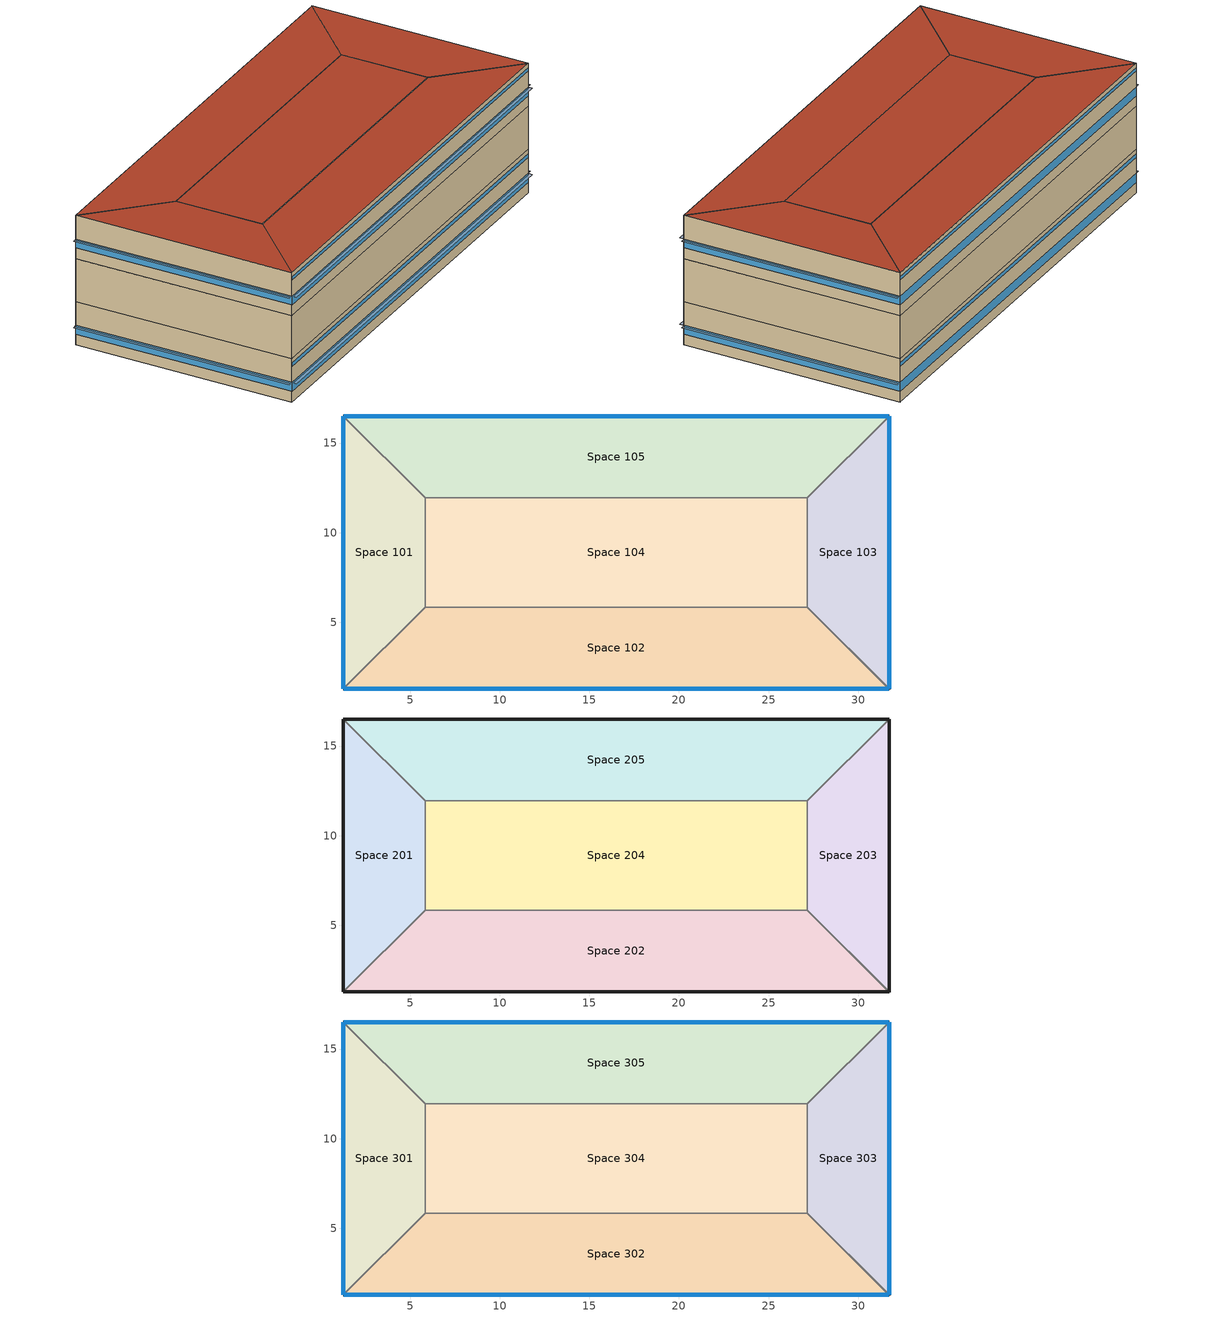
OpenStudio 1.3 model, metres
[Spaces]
Space 101
 floor ground: 1.26,16.51 5.83,11.94 5.83,5.84 1.26,1.27 z0
 wall outside: 1.26,16.51 1.26,1.27 z0:3.05
 wall to Space 105: 5.83,11.94 1.26,16.51 z0:3.05
 wall to Space 104: 5.83,5.84 5.83,11.94 z0:3.05
 wall to Space 102: 1.26,1.27 5.83,5.84 z0:3.05
 window (AEDG-SmMdOff View Glazing EastWest): 1.26,16.49 1.26,1.3 z0.76:1.37
Space 102
 floor ground: 27.17,5.84 31.74,1.27 1.26,1.27 5.83,5.84 z0
 wall outside: 1.26,1.27 31.74,1.27 z0:3.05
 wall to Space 104: 27.17,5.84 5.83,5.84 z0:3.05
 wall to Space 103: 31.74,1.27 27.17,5.84 z0:3.05
 window (AEDG-SmMdOff View Glazing South): 1.28,1.27 31.71,1.27 z0.76:1.37
 window (AEDG-SmMdOff Daylight Glazing South): 1.28,1.27 31.71,1.27 z2.53:2.74
Space 103
 floor ground: 31.74,16.51 31.74,1.27 27.17,5.84 27.17,11.94 z0
 wall outside: 31.74,1.27 31.74,16.51 z0:3.05
 wall to Space 104: 27.17,11.94 27.17,5.84 z0:3.05
 wall to Space 105: 31.74,16.51 27.17,11.94 z0:3.05
 window (AEDG-SmMdOff View Glazing EastWest): 31.74,1.3 31.74,16.49 z0.76:1.37
Space 104
 floor ground: 27.17,11.94 27.17,5.84 5.83,5.84 5.83,11.94 z0
 wall to Space 105: 27.17,11.94 5.83,11.94 z0:3.05
Space 105
 floor ground: 31.74,16.51 27.17,11.94 5.83,11.94 1.26,16.51 z0
 wall outside: 31.74,16.51 1.26,16.51 z0:3.05
 window (AEDG-SmMdOff View Glazing North): 31.71,16.51 1.28,16.51 z0.76:1.37
 window (AEDG-SmMdOff Daylight Glazing North): 31.71,16.51 1.28,16.51 z2.53:2.74
Space 201
 floor to Space 101: 1.26,16.51 5.83,11.94 5.83,5.84 1.26,1.27 z3.05
 wall outside: 1.26,16.51 1.26,1.27 z3.05:6.1
 wall to Space 205: 5.83,11.94 1.26,16.51 z3.05:6.1
 wall to Space 204: 5.83,5.84 5.83,11.94 z3.05:6.1
 wall to Space 202: 1.26,1.27 5.83,5.84 z3.05:6.1
Space 202
 floor to Space 102: 27.17,5.84 31.74,1.27 1.26,1.27 5.83,5.84 z3.05
 wall outside: 1.26,1.27 31.74,1.27 z3.05:6.1
 wall to Space 204: 27.17,5.84 5.83,5.84 z3.05:6.1
 wall to Space 203: 31.74,1.27 27.17,5.84 z3.05:6.1
Space 203
 floor to Space 103: 31.74,16.51 31.74,1.27 27.17,5.84 27.17,11.94 z3.05
 wall outside: 31.74,1.27 31.74,16.51 z3.05:6.1
 wall to Space 204: 27.17,11.94 27.17,5.84 z3.05:6.1
 wall to Space 205: 31.74,16.51 27.17,11.94 z3.05:6.1
Space 204
 floor to Space 104: 27.17,11.94 27.17,5.84 5.83,5.84 5.83,11.94 z3.05
 wall to Space 205: 27.17,11.94 5.83,11.94 z3.05:6.1
Space 205
 floor to Space 105: 31.74,16.51 27.17,11.94 5.83,11.94 1.26,16.51 z3.05
 wall outside: 31.74,16.51 1.26,16.51 z3.05:6.1
Space 301
 floor to Space 201: 1.26,16.51 5.83,11.94 5.83,5.84 1.26,1.27 z6.1
 wall outside: 1.26,16.51 1.26,1.27 z6.1:9.14
 wall to Space 305: 5.83,11.94 1.26,16.51 z6.1:9.14
 wall to Space 304: 5.83,5.84 5.83,11.94 z6.1:9.14
 wall to Space 302: 1.26,1.27 5.83,5.84 z6.1:9.14
 window (AEDG-SmMdOff View Glazing EastWest): 1.26,16.49 1.26,1.3 z6.86:7.47
 roof outside: 1.26,1.27 5.83,5.84 5.83,11.94 1.26,16.51 z9.14
Space 302
 floor to Space 202: 27.17,5.84 31.74,1.27 1.26,1.27 5.83,5.84 z6.1
 wall outside: 1.26,1.27 31.74,1.27 z6.1:9.14
 wall to Space 304: 27.17,5.84 5.83,5.84 z6.1:9.14
 wall to Space 303: 31.74,1.27 27.17,5.84 z6.1:9.14
 window (AEDG-SmMdOff View Glazing South): 1.28,1.27 31.71,1.27 z6.86:7.47
 window (AEDG-SmMdOff Daylight Glazing South): 1.28,1.27 31.71,1.27 z8.62:8.84
 roof outside: 31.74,1.27 27.17,5.84 5.83,5.84 1.26,1.27 z9.14
Space 303
 floor to Space 203: 31.74,16.51 31.74,1.27 27.17,5.84 27.17,11.94 z6.1
 wall outside: 31.74,1.27 31.74,16.51 z6.1:9.14
 wall to Space 304: 27.17,11.94 27.17,5.84 z6.1:9.14
 wall to Space 305: 31.74,16.51 27.17,11.94 z6.1:9.14
 window (AEDG-SmMdOff View Glazing EastWest): 31.74,1.3 31.74,16.49 z6.86:7.47
 roof outside: 31.74,1.27 31.74,16.51 27.17,11.94 27.17,5.84 z9.14
Space 304
 floor to Space 204: 27.17,11.94 27.17,5.84 5.83,5.84 5.83,11.94 z6.1
 wall to Space 305: 27.17,11.94 5.83,11.94 z6.1:9.14
 roof outside: 27.17,5.84 27.17,11.94 5.83,11.94 5.83,5.84 z9.14
Space 305
 floor to Space 205: 31.74,16.51 27.17,11.94 5.83,11.94 1.26,16.51 z6.1
 wall outside: 31.74,16.51 1.26,16.51 z6.1:9.14
 window (AEDG-SmMdOff View Glazing North): 31.71,16.51 1.28,16.51 z6.86:7.47
 window (AEDG-SmMdOff Daylight Glazing North): 31.71,16.51 1.28,16.51 z8.62:8.84
 roof outside: 27.17,11.94 31.74,16.51 1.26,16.51 5.83,11.94 z9.14
shading: 31.74,1.3 32.04,1.3 32.04,16.49 31.74,16.49 z1.37; 1.28,1.27 1.28,0.97 31.71,0.97 31.71,1.27 z1.37; 1.26,16.49 0.95,16.49 0.95,1.3 1.26,1.3 z7.47; 31.74,1.3 32.04,1.3 32.04,16.49 31.74,16.49 z7.47; 1.28,1.27 1.28,0.97 31.71,0.97 31.71,1.27 z7.47; 1.26,16.49 0.95,16.49 0.95,1.3 1.26,1.3 z1.37
[Building]
Medium Office: North Axis {deg}=-0; Space Type=ASHRAE 189.1-2009 ClimateZone 4-8 MediumOffice; Default Construction Set=ASHRAE 189.1-2009 ClimateZone 4-5 (mdoff) ConstSet
[ClimateZones]
Climate Zone Institution Name 1=ASHRAE; Climate Zone Document Name 1=ANSI/ASHRAE Standard 169; Climate Zone Document Year 1=2006; Climate Zone Value 1=3B; Climate Zone Institution Name 2=CEC; Climate Zone Document Name 2=California Climate Zone Descriptions; Climate Zone Document Year 2=1995
[Construction]
000 ExtSlabCarpet 4in ClimateZone 1-8: MAT-CC05 4 HW CONCRETE, CP02 CARPET PAD
000 Exterior Door: 000 F08 Metal surface, 000 I01 25mm insulation board
000 Exterior Window: 000 Clear 3mm, 000 Air 13mm, 000 Clear 3mm
000 Interior Ceiling: 000 M11 100mm lightweight concrete, 000 F05 Ceiling air space resistance, 000 F16 Acoustic tile
000 Interior Door; 000 Interior Partition: 000 G05 25mm wood
000 Interior Floor: 000 F16 Acoustic tile, 000 F05 Ceiling air space resistance, 000 M11 100mm lightweight concrete
000 Interior Wall: 000 G01a 19mm gypsum board, 000 F04 Wall air space resistance, 000 G01a 19mm gypsum board
000 Interior Window: 000 Clear 3mm
ASHRAE 189.1-2009 ExtRoof IEAD ClimateZone 2-5: Roof Membrane, Roof Insulation [21], Metal Decking
ASHRAE 189.1-2009 ExtWall SteelFrame ClimateZone 4-8: MAT-SHEATH, Wall Insulation [39], 1/2IN Gypsum
ASHRAE 189.1-2009 ExtWindow ClimateZone 4-5: Theoretical Glass [207]
AEDG-SmMdOff View Glazing North: AEDG-SmMdOff View Glazing North-mat
AEDG-SmMdOff View Glazing South: AEDG-SmMdOff View Glazing South-mat
AEDG-SmMdOff View Glazing EastWest: AEDG-SmMdOff View Glazing EastWest-mat
AEDG-SmMdOff Daylight Glazing South: AEDG-SmMdOff Daylight Glazing South-mat
AEDG-SmMdOff Daylight Glazing North: AEDG-SmMdOff Daylight Glazing North-mat
[DefaultConstructionSet]
ASHRAE 189.1-2009 ClimateZone 4-5 (mdoff) ConstSet: Default Exterior Surface Constructions=ASHRAE 189.1-2009 ClimateZone 4-5 (mdoff) Exterior DefSurfCons; Default Interior Surface Constructions=000 Interior DefSurfCons; Default Ground Contact Surface Constructions=000 Ground DefSurfCons; Default Exterior SubSurface Constructions=ASHRAE 189.1-2009 ClimateZone 4-5 (mdoff) Exterior DefSubCons; Default Interior SubSurface Constructions=000 Interior DefSubCons; Interior Partition Construction=000 Interior Partition
[DefaultSubSurfaceConstructions] Glass Door Construction=000 Exterior Window; Skylight Construction=000 Exterior Window; Tubular Daylight Dome Construction=000 Interior Window; Tubular Daylight Diffuser Construction=000 Interior Window
Name | Fixed Window Construction | Operable Window Construction | Door Construction
000 Interior DefSubCons | 000 Interior Window | 000 Interior Window | 000 Interior Door
ASHRAE 189.1-2009 ClimateZone 4-5 (mdoff) Exterior DefSubCons | ASHRAE 189.1-2009 ExtWindow ClimateZone 4-5 | ASHRAE 189.1-2009 ExtWindow ClimateZone 4-5 | 000 Exterior Door
[DefaultSurfaceConstructions]
Name | Floor Construction | Wall Construction | Roof Ceiling Construction
000 Ground DefSurfCons | 000 ExtSlabCarpet 4in ClimateZone 1-8 | 000 ExtSlabCarpet 4in ClimateZone 1-8 | 000 ExtSlabCarpet 4in ClimateZone 1-8
000 Interior DefSurfCons | 000 Interior Floor | 000 Interior Wall | 000 Interior Ceiling
ASHRAE 189.1-2009 ClimateZone 4-5 (mdoff) Exterior DefSurfCons | 000 ExtSlabCarpet 4in ClimateZone 1-8 | ASHRAE 189.1-2009 ExtWall SteelFrame ClimateZone 4-8 | ASHRAE 189.1-2009 ExtRoof IEAD ClimateZone 2-5
[Material]
Name | Roughness | Thickness | Conductivity | Density | Specific Heat | Thermal Absorptance | Solar Absorptance | Visible Absorptance
000 F08 Metal surface | Smooth | 0.0008 | 45.28 | 7824 | 500
000 F16 Acoustic tile | MediumSmooth | 0.0191 | 0.06 | 368 | 590
000 G01a 19mm gypsum board | MediumSmooth | 0.019 | 0.16 | 800 | 1090
000 G05 25mm wood | MediumSmooth | 0.0254 | 0.15 | 608 | 1630
000 I01 25mm insulation board | MediumRough | 0.0254 | 0.03 | 43 | 1210
000 M11 100mm lightweight concrete | MediumRough | 0.1016 | 0.53 | 1280 | 840
1/2IN Gypsum | Smooth | 0.0127 | 0.16 | 784.9 | 830 | 0.9 | 0.92 | 0.92
MAT-CC05 4 HW CONCRETE | Rough | 0.1016 | 1.311 | 2240 | 836.8 | 0.9 | 0.7 | 0.7
Metal Decking | MediumSmooth | 0.0015 | 45.006 | 7680 | 418.4 | 0.9 | 0.7 | 0.3
Roof Insulation [21] | MediumRough | 0.2105 | 0.049 | 265 | 836.8 | 0.9 | 0.7 | 0.7
Roof Membrane | VeryRough | 0.0095 | 0.16 | 1121.29 | 1460 | 0.9 | 0.7 | 0.7
Wall Insulation [39] | MediumRough | 0.1184 | 0.045 | 265 | 836.8 | 0.9 | 0.7 | 0.7
[Material:AirGap]
Name | Thermal Resistance
000 F04 Wall air space resistance | 0.15
000 F05 Ceiling air space resistance | 0.18
[Material:NoMass] Thermal Absorptance=0.9; Solar Absorptance=0.7
Name | Roughness | Thermal Resistance | Visible Absorptance
CP02 CARPET PAD | VeryRough | 0.2165 | 0.8
MAT-SHEATH | Rough | 0.3626 | 0.7
[WindowMaterial:Gas]
000 Air 13mm: Gas Type=Air; Thickness=0.0127
[WindowMaterial:Glazing] Optical Data Type=SpectralAverage; Thickness=0.003; Infrared Transmittance at Normal Incidence=0
Name | Solar Transmittance at Normal Incidence | Front Side Solar Reflectance at Normal Incidence | Back Side Solar Reflectance at Normal Incidence | Visible Transmittance at Normal Incidence | Front Side Visible Reflectance at Normal Incidence | Back Side Visible Reflectance at Normal Incidence | Front Side Infrared Hemispherical Emissivity | Back Side Infrared Hemispherical Emissivity | Conductivity | Dirt Correction Factor for Solar and Visible Transmittance | Solar Diffusing
000 Clear 3mm | 0.837 | 0.075 | 0.075 | 0.898 | 0.081 | 0.081 | 0.84 | 0.84 | 0.9
Theoretical Glass [207] | 0.3311 | 0.6189 | 0.6189 | 0.44 | 0.51 | 0.51 | 0.9 | 0.9 | 0.0133 | 1 | No
[WindowMaterial:SimpleGlazingSystem]
Name | U-Factor {W/m2-K} | Solar Heat Gain Coefficient | Visible Transmittance
AEDG-SmMdOff View Glazing North-mat; AEDG-SmMdOff View Glazing South-mat; AEDG-SmMdOff View Glazing EastWest-mat | 3.40696 | 0.25 | 0.3
AEDG-SmMdOff Daylight Glazing South-mat; AEDG-SmMdOff Daylight Glazing North-mat | 5.50792 | 0.58 | 0.7
[WindowMaterial:Blind]
Window Material Blind 1: Slat Width {m}=0.025; Slat Separation {m}=0.01875; Front Side Slat Beam Solar Reflectance=0.5; Back Side Slat Beam Solar Reflectance=0.5; Front Side Slat Diffuse Solar Reflectance=0.5; Back Side Slat Diffuse Solar Reflectance=0.5; Slat Beam Visible Transmittance=0
[DefaultScheduleSet]
MediumOffice Schedules: Number of People Schedule=Medium Office Bldg Occ; People Activity Level Schedule=Medium Office Activity; Lighting Schedule=Medium Office Bldg Light; Electric Equipment Schedule=Medium Office Bldg Equip; Infiltration Schedule=Medium Office Infil Quarter On
[ElectricEquipment]
ASHRAE 189.1-2009 ClimateZone 4-8 MediumOffice ElecInst: Electric Equipment Definition=ASHRAE 189.1-2009 ClimateZone 4-8 MediumOffice ElecDef; Space or SpaceType=ASHRAE 189.1-2009 ClimateZone 4-8 MediumOffice
[ElectricEquipment:Definition]
ASHRAE 189.1-2009 ClimateZone 4-8 MediumOffice ElecDef: Design Level Calculation Method=Watts/Area; Design Level=0; Watts per Space Floor Area=5.81251
[Lights]
ASHRAE 189.1-2009 ClimateZone 4-8 MediumOffice LightsInst: Lights Definition=ASHRAE 189.1-2009 ClimateZone 4-8 MediumOffice LightsDef; Space or SpaceType=ASHRAE 189.1-2009 ClimateZone 4-8 MediumOffice
[Lights:Definition]
ASHRAE 189.1-2009 ClimateZone 4-8 MediumOffice LightsDef: Design Level Calculation Method=Watts/Area; Lighting Level=0; Watts per Space Floor Area=9.68752
[People]
ASHRAE 189.1-2009 ClimateZone 4-8 MediumOffice PeopInst: People Definition=MediumOffice PeopDef; Space or SpaceType=ASHRAE 189.1-2009 ClimateZone 4-8 MediumOffice
[People:Definition]
MediumOffice PeopDef: Number of People Calculation Method=People/Area; Number of People=0; People per Space Floor Area=0.0538196; Fraction Radiant=0.3
[SpaceInfiltration:DesignFlowRate]
ASHRAE 189.1-2009 ClimateZone 4-8 MediumOffice Infil: Space or SpaceType=ASHRAE 189.1-2009 ClimateZone 4-8 MediumOffice; Design Flow Rate Calculation Method=AirChanges/Hour; Design Flow Rate=0; Air Changes per Hour=0.15
[SpaceType]
ASHRAE 189.1-2009 ClimateZone 4-8 MediumOffice: Default Schedule Set=MediumOffice Schedules; Design Specification Outdoor Air Object=MediumOffice Outdoor Air; Standards Building Type=MediumOffice; Standards Space Type=WholeBuilding
[DesignSpecification:OutdoorAir]
MediumOffice Outdoor Air: Outdoor Air Method=Sum; Outdoor Air Flow per Person=0.0107645; Outdoor Air Flow per Floor Area=0; Outdoor Air Flow Rate=0; Outdoor Air Flow Air Changes per Hour=0
[BuildingStory] Nominal Floor to Floor Height {m}=3.048
Name | Nominal Z Coordinate {m}
Building Story 1 | 0
Building Story 2 | 3.048
Building Story 3 | 6.096
[Space]
Name | Building Story | Thermal Zone | Part of Total Floor Area
Space 101 | Building Story 1 | Thermal Zone 3
Space 102 | Building Story 1 | Thermal Zone 1
Space 103 | Building Story 1 | Thermal Zone 9
Space 104 | Building Story 1 | Thermal Zone 10
Space 105 | Building Story 1 | Thermal Zone 6
Space 201; Space 202; Space 203; Space 204; Space 205 | Building Story 2 | Plenum | No
Space 301 | Building Story 3 | Thermal Zone 7
Space 302 | Building Story 3 | Thermal Zone 2
Space 303 | Building Story 3 | Thermal Zone 5
Space 304 | Building Story 3 | Thermal Zone 8
Space 305 | Building Story 3 | Thermal Zone 4
[ThermalZone] Use Ideal Air Loads=No
Name | Multiplier | Primary Daylighting Control | Fraction of Zone Controlled by Primary Daylighting Control
Plenum | 1
Thermal Zone 1 |  | Space 102 sensor | 0.784314
Thermal Zone 2 |  | Space 302 sensor | 0.784314
Thermal Zone 3; Thermal Zone 5; Thermal Zone 7; Thermal Zone 8; Thermal Zone 9; Thermal Zone 10
Thermal Zone 4 |  | Space 305 sensor | 0.784314
Thermal Zone 6 |  | Space 105 sensor | 0.784314
[Sizing:Zone] Zone Cooling Design Supply Air Temperature {C}=14; Zone Heating Design Supply Air Temperature {C}=40; Zone Cooling Design Supply Air Humidity Ratio {kg-H2O/kg-air}=0.0085; Zone Heating Design Supply Air Humidity Ratio {kg-H2O/kg-air}=0.008; Cooling Design Air Flow Method=DesignDay; Heating Design Air Flow Method=DesignDay
Plenum; Thermal Zone 1; Thermal Zone 2; Thermal Zone 3; Thermal Zone 4; Thermal Zone 5; Thermal Zone 6; Thermal Zone 7; Thermal Zone 8; Thermal Zone 9; Thermal Zone 10
[ShadingControl]
Shading Control 1: Shading Type=InteriorBlind; Shading Device Material=Window Material Blind 1
[Daylighting:Control] Position Z-Coordinate {m}=0.9144; Illuminance Setpoint {lux}=499.984
Name | Space | Position X-Coordinate {m} | Position Y-Coordinate {m} | Phi Rotation Around Z-Axis {deg}
Space 305 sensor | Space 305 | 15.24 | -3.048 | 0
Space 105 sensor | Space 105 | 15.24 | -3.048 | 0
Space 102 sensor | Space 102 | 10.668 | -1.524 | 180
Space 302 sensor | Space 302 | 10.668 | -1.524 | 180
[DaylightingDevice:Shelf]
Name | Window | Inside Shelf
Daylighting Device Shelf 1 | Sub Surface 7 | Interior Partition Surface 1
Daylighting Device Shelf 2 | Sub Surface 11 | Interior Partition Surface 2
[Schedule:Ruleset]
Name | Default Day Schedule | Summer Design Day Schedule | Winter Design Day Schedule
Medium Office Infil Quarter On | Medium Office Infil Quarter On Default Schedule | Medium Office Infil Quarter On Summer Design Day | Medium Office Infil Quarter On Winter Design Day
Medium Office Bldg Light | Medium Office Bldg Light Default Schedule | Medium Office Bldg Light Summer Design Day | Medium Office Bldg Light Winter Design Day
Medium Office Bldg Equip | Medium Office Bldg Equip Default Schedule | Medium Office Bldg Equip Summer Design Day | Medium Office Bldg Equip Winter Design Day
Medium Office Bldg Occ | Medium Office Bldg Occ Default Schedule | Medium Office Bldg Occ Summer Design Day | Medium Office Bldg Occ Winter Design Day
Medium Office Activity | Medium Office Activity Default Schedule | Medium Office Activity Summer Design Day | Medium Office Activity Winter Design Day
[Schedule:Day]
Medium Office Infil Quarter On Default Schedule; Medium Office Infil Quarter On Summer Design Day: 6, 0, 1, 22, 0, 0.25, 24, 0, 1
Medium Office Infil Quarter On Rule 2 Day Schedule; Medium Office Infil Quarter On Winter Design Day: 6, 0, 1, 18, 0, 0.25, 24, 0, 1
Medium Office Infil Quarter On Rule 1 Day Schedule; Medium Office Bldg Light Summer Design Day; Medium Office Bldg Equip Summer Design Day: 24, 0, 1
Medium Office Bldg Light Default Schedule: 5, 0, 0.05, 7, 0, 0.1, 8, 0, 0.3, 17, 0, 0.9, 18, 0, 0.7, 20, 0, 0.5, 22, 0, 0.3, 23, 0, 0.1, 24, 0, 0.05
Medium Office Bldg Light Rule 2 Day Schedule: 6, 0, 0.05, 8, 0, 0.1, 14, 0, 0.5, 17, 0, 0.15, 24, 0, 0.05
Medium Office Bldg Light Winter Design Day; Medium Office Bldg Equip Winter Design Day; Medium Office Bldg Occ Rule 1 Day Schedule; Medium Office Bldg Occ Winter Design Day: 24, 0, 0
Medium Office Bldg Light Rule 1 Day Schedule: 24, 0, 0.05
Medium Office Bldg Equip Default Schedule: 8, 0, 0.4, 12, 0, 0.9, 13, 0, 0.8, 17, 0, 0.9, 18, 0, 0.8, 20, 0, 0.6, 22, 0, 0.5, 24, 0, 0.4
Medium Office Bldg Equip Rule 2 Day Schedule: 6, 0, 0.3, 8, 0, 0.4, 14, 0, 0.5, 17, 0, 0.35, 24, 0, 0.3
Medium Office Bldg Equip Rule 1 Day Schedule: 24, 0, 0.3
Medium Office Bldg Occ Default Schedule: 6, 0, 0, 7, 0, 0.1, 8, 0, 0.2, 12, 0, 0.95, 13, 0, 0.5, 17, 0, 0.95, 18, 0, 0.7, 20, 0, 0.4, 22, 0, 0.1, 24, 0, 0.05
Medium Office Bldg Occ Summer Design Day: 6, 0, 0, 22, 0, 1, 24, 0, 0.05
Medium Office Bldg Occ Rule 2 Day Schedule: 6, 0, 0, 8, 0, 0.1, 14, 0, 0.5, 17, 0, 0.1, 24, 0, 0
Medium Office Activity Default Schedule; Medium Office Activity Winter Design Day; Medium Office Activity Summer Design Day: 24, 0, 120
[Schedule:Rule] Apply Monday=No; Apply Tuesday=No; Apply Wednesday=No; Apply Thursday=No; Apply Friday=No; Date Specification Type=DateRange; Start Month=1; Start Day=1; End Month=12; End Day=31
Name | Schedule Ruleset | Rule Order | Day Schedule | Apply Sunday | Apply Saturday
Medium Office Infil Quarter On Rule 2 | Medium Office Infil Quarter On | 1 | Medium Office Infil Quarter On Rule 2 Day Schedule | No | Yes
Medium Office Infil Quarter On Rule 1 | Medium Office Infil Quarter On | 0 | Medium Office Infil Quarter On Rule 1 Day Schedule | Yes | No
Medium Office Bldg Light Rule 2 | Medium Office Bldg Light | 1 | Medium Office Bldg Light Rule 2 Day Schedule | No | Yes
Medium Office Bldg Light Rule 1 | Medium Office Bldg Light | 0 | Medium Office Bldg Light Rule 1 Day Schedule | Yes | No
Medium Office Bldg Equip Rule 2 | Medium Office Bldg Equip | 1 | Medium Office Bldg Equip Rule 2 Day Schedule | No | Yes
Medium Office Bldg Equip Rule 1 | Medium Office Bldg Equip | 0 | Medium Office Bldg Equip Rule 1 Day Schedule | Yes | No
Medium Office Bldg Occ Rule 2 | Medium Office Bldg Occ | 1 | Medium Office Bldg Occ Rule 2 Day Schedule | No | Yes
Medium Office Bldg Occ Rule 1 | Medium Office Bldg Occ | 0 | Medium Office Bldg Occ Rule 1 Day Schedule | Yes | No
